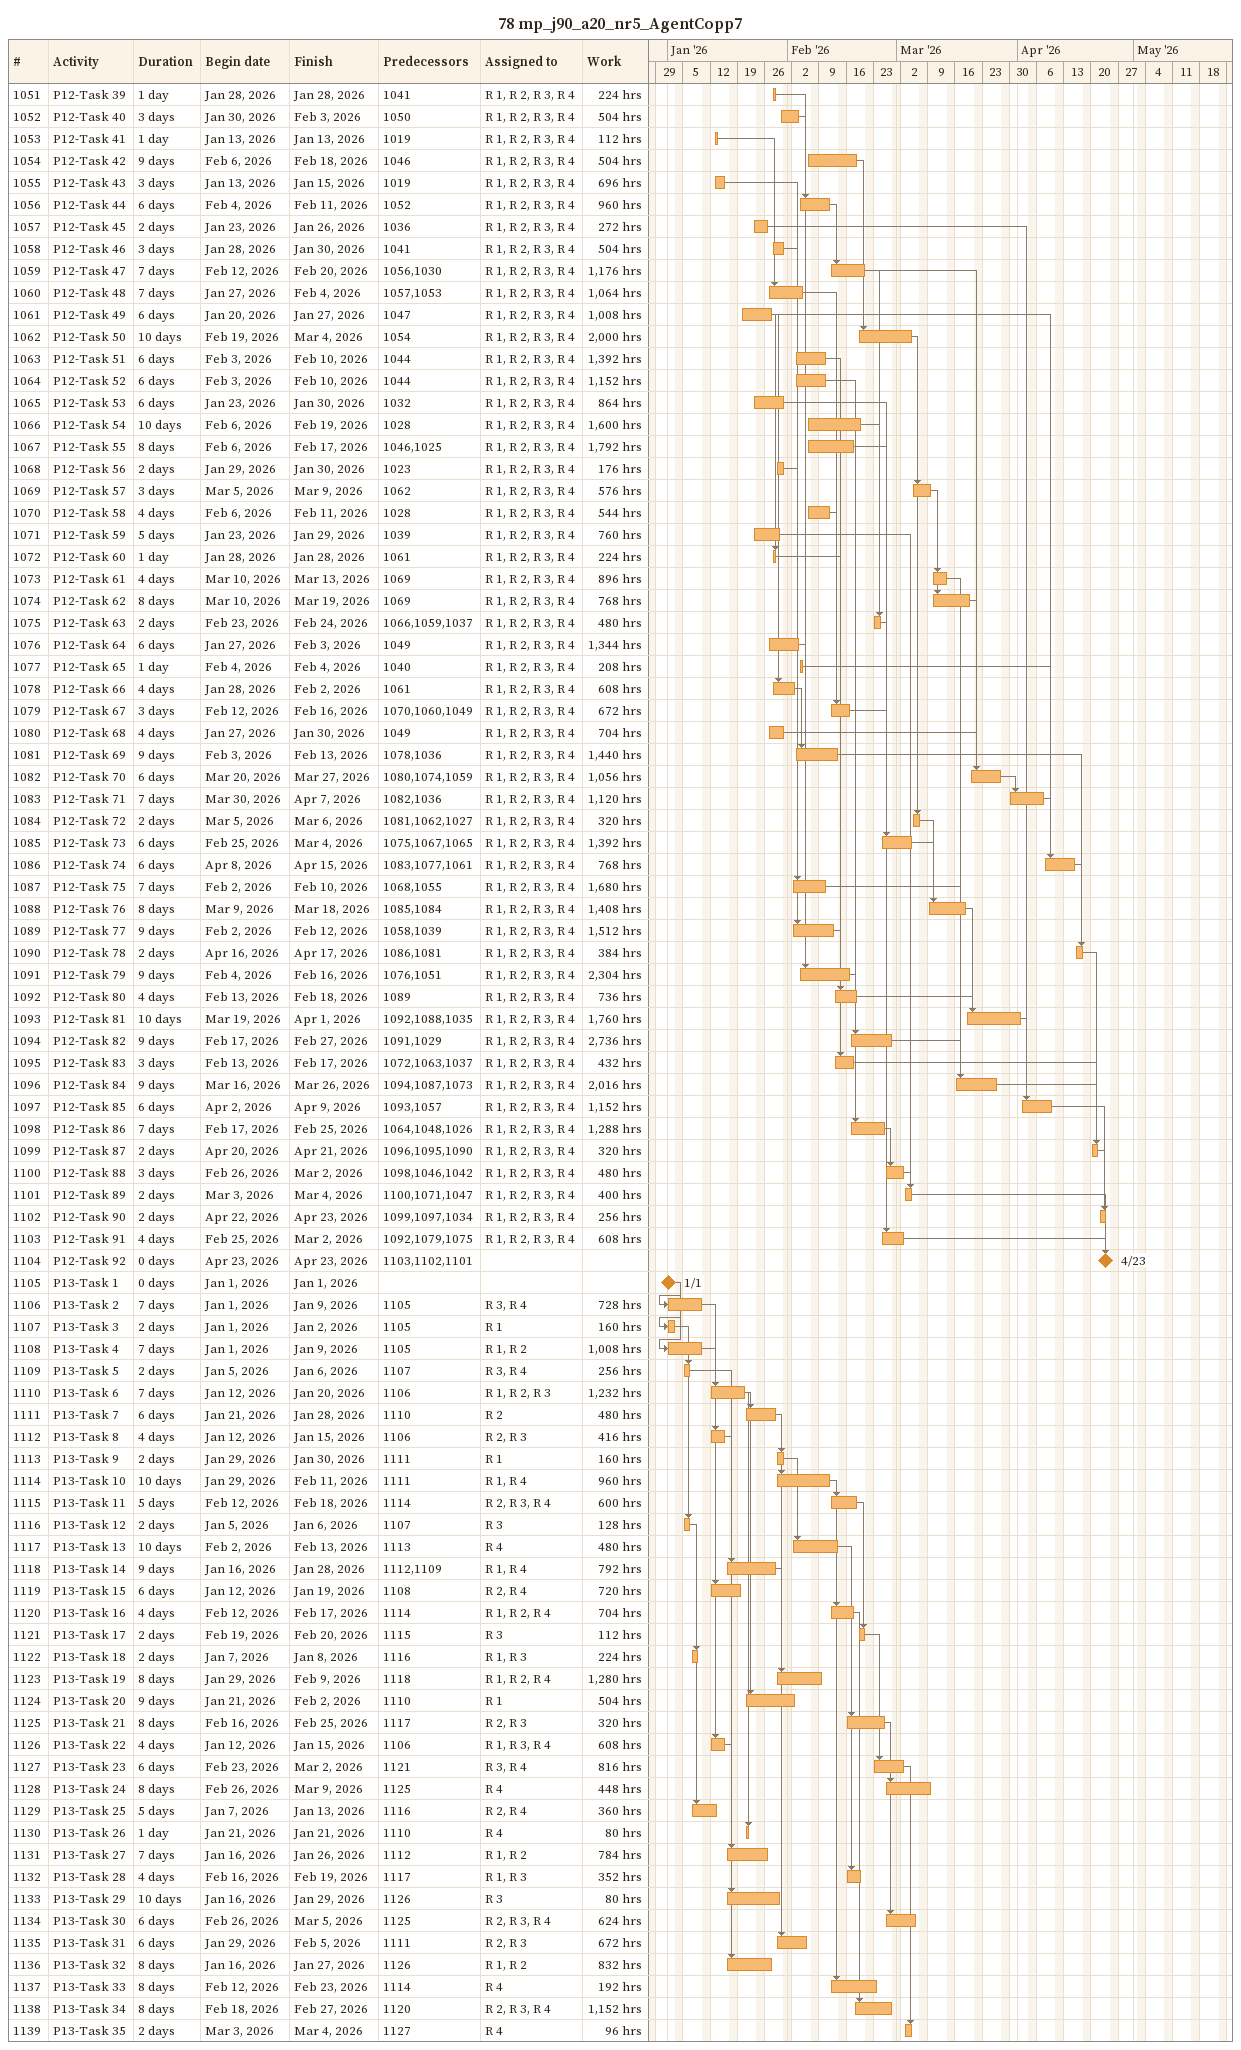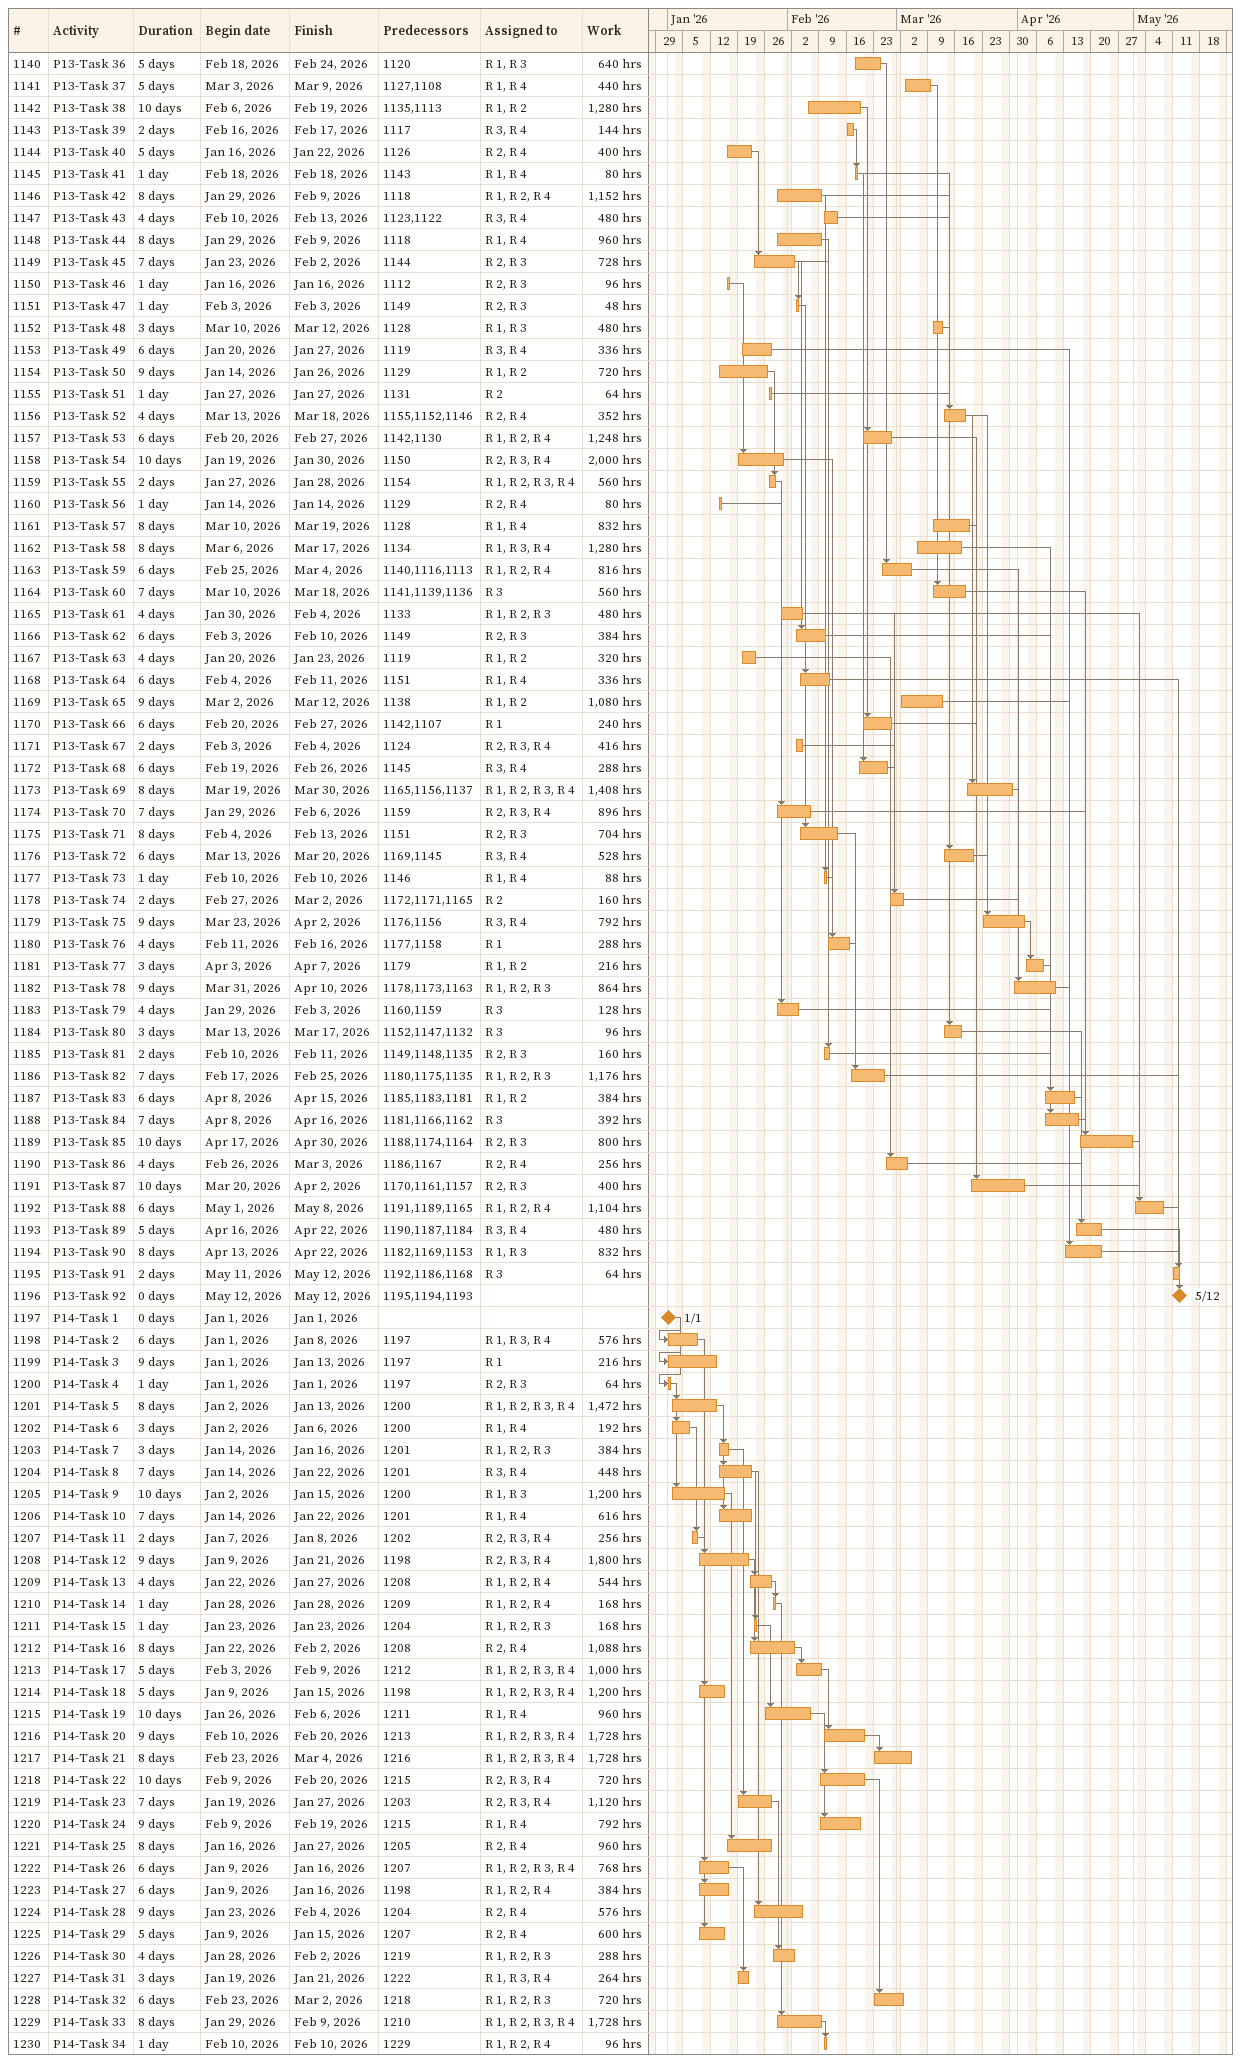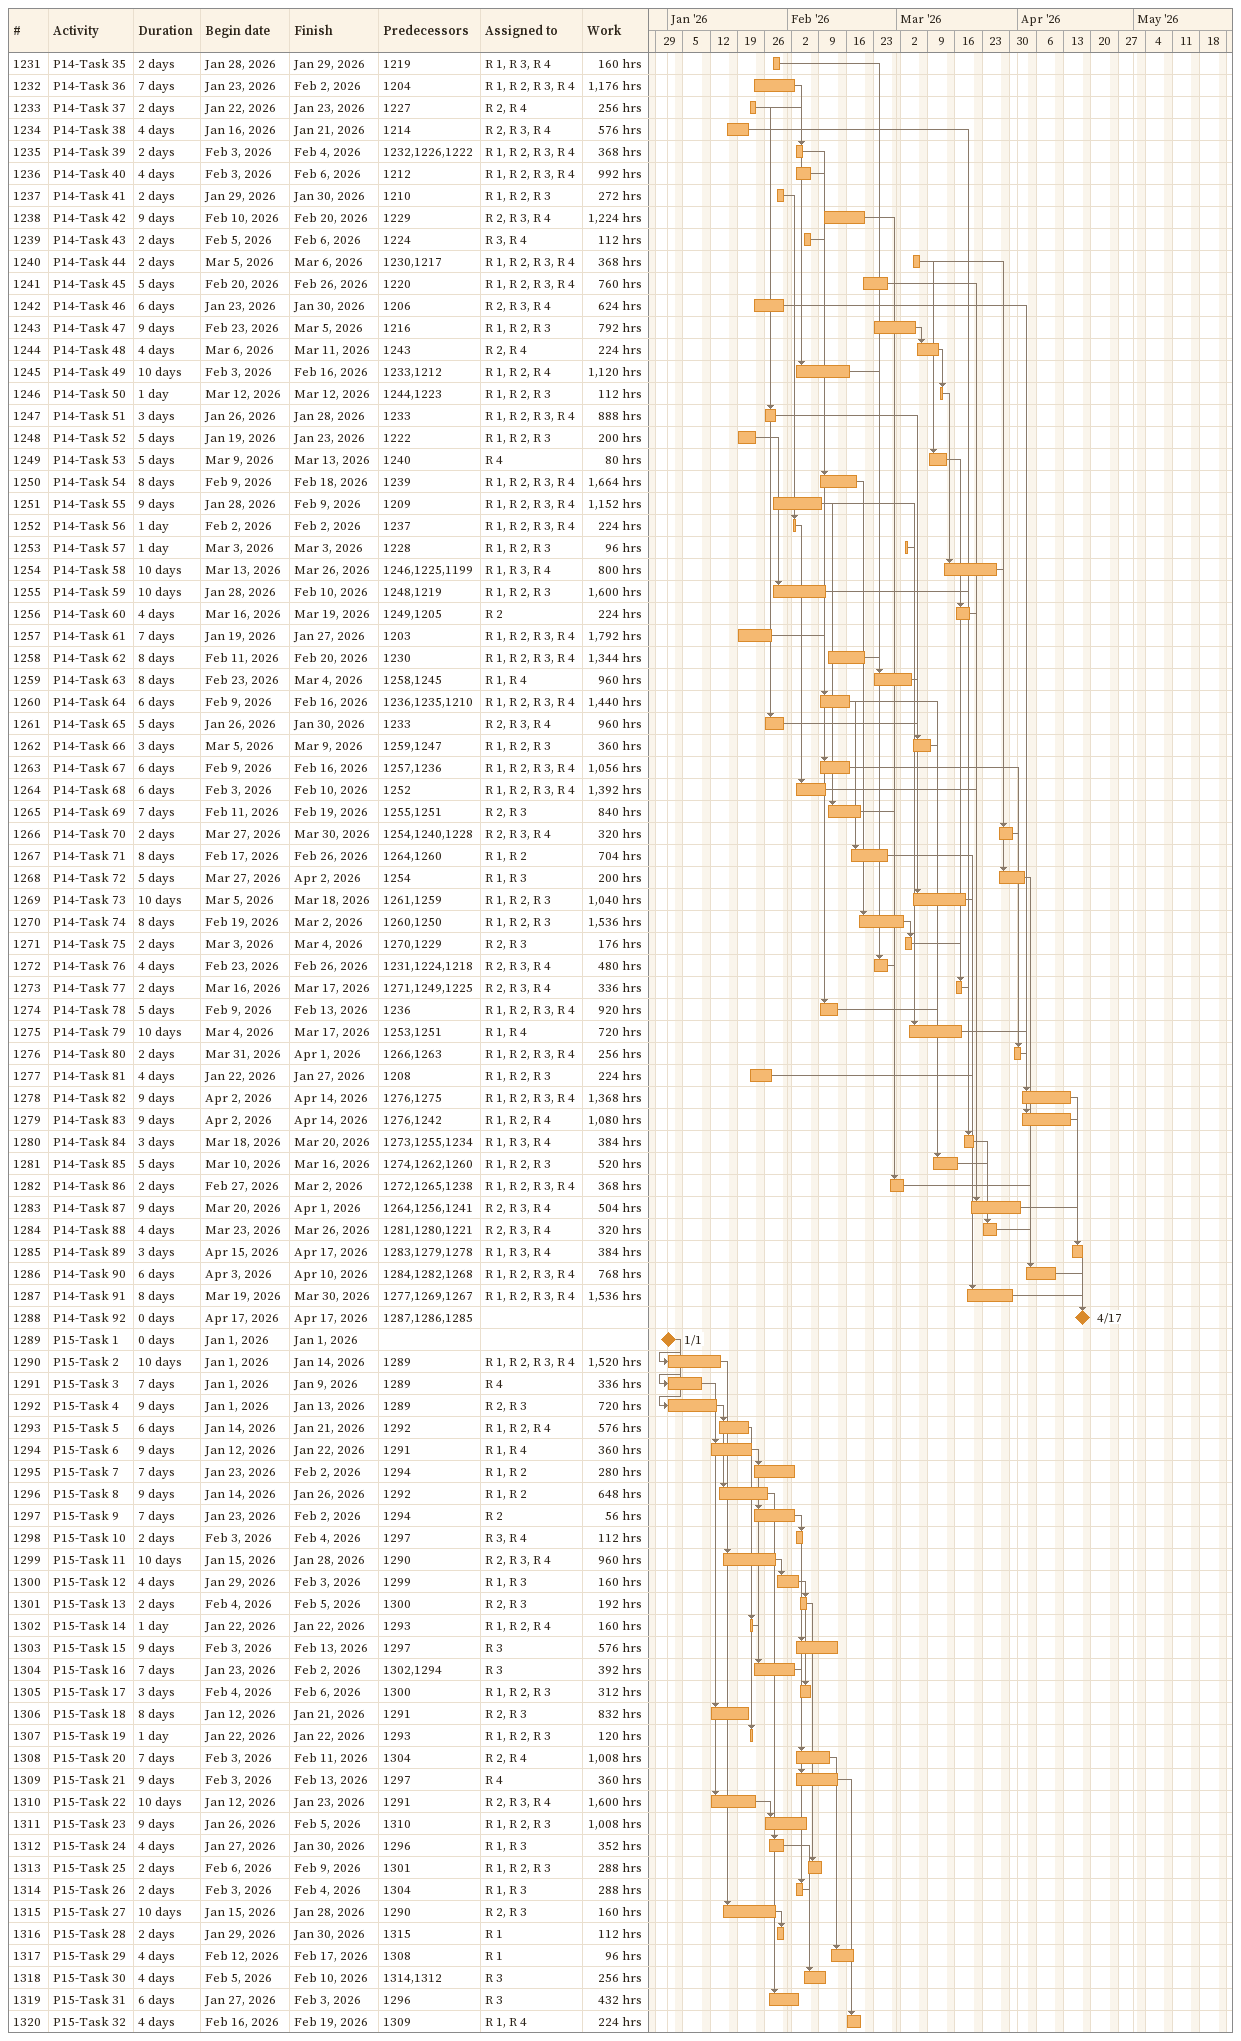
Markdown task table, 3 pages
78 mp_j90_a20_nr5_AgentCopp7

| ID | Task | Duration | Start | Finish | Predecessors | Resources | Work (h) |
|---|---|---|---|---|---|---|---|
| 1051 | P12-Task 39 | 1d | 2026-01-28 | 2026-01-28 | 1041 | R 1, R 2, R 3, R 4 | 224 |
| 1052 | P12-Task 40 | 3d | 2026-01-30 | 2026-02-03 | 1050 | R 1, R 2, R 3, R 4 | 504 |
| 1053 | P12-Task 41 | 1d | 2026-01-13 | 2026-01-13 | 1019 | R 1, R 2, R 3, R 4 | 112 |
| 1054 | P12-Task 42 | 9d | 2026-02-06 | 2026-02-18 | 1046 | R 1, R 2, R 3, R 4 | 504 |
| 1055 | P12-Task 43 | 3d | 2026-01-13 | 2026-01-15 | 1019 | R 1, R 2, R 3, R 4 | 696 |
| 1056 | P12-Task 44 | 6d | 2026-02-04 | 2026-02-11 | 1052 | R 1, R 2, R 3, R 4 | 960 |
| 1057 | P12-Task 45 | 2d | 2026-01-23 | 2026-01-26 | 1036 | R 1, R 2, R 3, R 4 | 272 |
| 1058 | P12-Task 46 | 3d | 2026-01-28 | 2026-01-30 | 1041 | R 1, R 2, R 3, R 4 | 504 |
| 1059 | P12-Task 47 | 7d | 2026-02-12 | 2026-02-20 | 1056, 1030 | R 1, R 2, R 3, R 4 | 1176 |
| 1060 | P12-Task 48 | 7d | 2026-01-27 | 2026-02-04 | 1057, 1053 | R 1, R 2, R 3, R 4 | 1064 |
| 1061 | P12-Task 49 | 6d | 2026-01-20 | 2026-01-27 | 1047 | R 1, R 2, R 3, R 4 | 1008 |
| 1062 | P12-Task 50 | 10d | 2026-02-19 | 2026-03-04 | 1054 | R 1, R 2, R 3, R 4 | 2000 |
| 1063 | P12-Task 51 | 6d | 2026-02-03 | 2026-02-10 | 1044 | R 1, R 2, R 3, R 4 | 1392 |
| 1064 | P12-Task 52 | 6d | 2026-02-03 | 2026-02-10 | 1044 | R 1, R 2, R 3, R 4 | 1152 |
| 1065 | P12-Task 53 | 6d | 2026-01-23 | 2026-01-30 | 1032 | R 1, R 2, R 3, R 4 | 864 |
| 1066 | P12-Task 54 | 10d | 2026-02-06 | 2026-02-19 | 1028 | R 1, R 2, R 3, R 4 | 1600 |
| 1067 | P12-Task 55 | 8d | 2026-02-06 | 2026-02-17 | 1046, 1025 | R 1, R 2, R 3, R 4 | 1792 |
| 1068 | P12-Task 56 | 2d | 2026-01-29 | 2026-01-30 | 1023 | R 1, R 2, R 3, R 4 | 176 |
| 1069 | P12-Task 57 | 3d | 2026-03-05 | 2026-03-09 | 1062 | R 1, R 2, R 3, R 4 | 576 |
| 1070 | P12-Task 58 | 4d | 2026-02-06 | 2026-02-11 | 1028 | R 1, R 2, R 3, R 4 | 544 |
| 1071 | P12-Task 59 | 5d | 2026-01-23 | 2026-01-29 | 1039 | R 1, R 2, R 3, R 4 | 760 |
| 1072 | P12-Task 60 | 1d | 2026-01-28 | 2026-01-28 | 1061 | R 1, R 2, R 3, R 4 | 224 |
| 1073 | P12-Task 61 | 4d | 2026-03-10 | 2026-03-13 | 1069 | R 1, R 2, R 3, R 4 | 896 |
| 1074 | P12-Task 62 | 8d | 2026-03-10 | 2026-03-19 | 1069 | R 1, R 2, R 3, R 4 | 768 |
| 1075 | P12-Task 63 | 2d | 2026-02-23 | 2026-02-24 | 1066, 1059, 1037 | R 1, R 2, R 3, R 4 | 480 |
| 1076 | P12-Task 64 | 6d | 2026-01-27 | 2026-02-03 | 1049 | R 1, R 2, R 3, R 4 | 1344 |
| 1077 | P12-Task 65 | 1d | 2026-02-04 | 2026-02-04 | 1040 | R 1, R 2, R 3, R 4 | 208 |
| 1078 | P12-Task 66 | 4d | 2026-01-28 | 2026-02-02 | 1061 | R 1, R 2, R 3, R 4 | 608 |
| 1079 | P12-Task 67 | 3d | 2026-02-12 | 2026-02-16 | 1070, 1060, 1049 | R 1, R 2, R 3, R 4 | 672 |
| 1080 | P12-Task 68 | 4d | 2026-01-27 | 2026-01-30 | 1049 | R 1, R 2, R 3, R 4 | 704 |
| 1081 | P12-Task 69 | 9d | 2026-02-03 | 2026-02-13 | 1078, 1036 | R 1, R 2, R 3, R 4 | 1440 |
| 1082 | P12-Task 70 | 6d | 2026-03-20 | 2026-03-27 | 1080, 1074, 1059 | R 1, R 2, R 3, R 4 | 1056 |
| 1083 | P12-Task 71 | 7d | 2026-03-30 | 2026-04-07 | 1082, 1036 | R 1, R 2, R 3, R 4 | 1120 |
| 1084 | P12-Task 72 | 2d | 2026-03-05 | 2026-03-06 | 1081, 1062, 1027 | R 1, R 2, R 3, R 4 | 320 |
| 1085 | P12-Task 73 | 6d | 2026-02-25 | 2026-03-04 | 1075, 1067, 1065 | R 1, R 2, R 3, R 4 | 1392 |
| 1086 | P12-Task 74 | 6d | 2026-04-08 | 2026-04-15 | 1083, 1077, 1061 | R 1, R 2, R 3, R 4 | 768 |
| 1087 | P12-Task 75 | 7d | 2026-02-02 | 2026-02-10 | 1068, 1055 | R 1, R 2, R 3, R 4 | 1680 |
| 1088 | P12-Task 76 | 8d | 2026-03-09 | 2026-03-18 | 1085, 1084 | R 1, R 2, R 3, R 4 | 1408 |
| 1089 | P12-Task 77 | 9d | 2026-02-02 | 2026-02-12 | 1058, 1039 | R 1, R 2, R 3, R 4 | 1512 |
| 1090 | P12-Task 78 | 2d | 2026-04-16 | 2026-04-17 | 1086, 1081 | R 1, R 2, R 3, R 4 | 384 |
| 1091 | P12-Task 79 | 9d | 2026-02-04 | 2026-02-16 | 1076, 1051 | R 1, R 2, R 3, R 4 | 2304 |
| 1092 | P12-Task 80 | 4d | 2026-02-13 | 2026-02-18 | 1089 | R 1, R 2, R 3, R 4 | 736 |
| 1093 | P12-Task 81 | 10d | 2026-03-19 | 2026-04-01 | 1092, 1088, 1035 | R 1, R 2, R 3, R 4 | 1760 |
| 1094 | P12-Task 82 | 9d | 2026-02-17 | 2026-02-27 | 1091, 1029 | R 1, R 2, R 3, R 4 | 2736 |
| 1095 | P12-Task 83 | 3d | 2026-02-13 | 2026-02-17 | 1072, 1063, 1037 | R 1, R 2, R 3, R 4 | 432 |
| 1096 | P12-Task 84 | 9d | 2026-03-16 | 2026-03-26 | 1094, 1087, 1073 | R 1, R 2, R 3, R 4 | 2016 |
| 1097 | P12-Task 85 | 6d | 2026-04-02 | 2026-04-09 | 1093, 1057 | R 1, R 2, R 3, R 4 | 1152 |
| 1098 | P12-Task 86 | 7d | 2026-02-17 | 2026-02-25 | 1064, 1048, 1026 | R 1, R 2, R 3, R 4 | 1288 |
| 1099 | P12-Task 87 | 2d | 2026-04-20 | 2026-04-21 | 1096, 1095, 1090 | R 1, R 2, R 3, R 4 | 320 |
| 1100 | P12-Task 88 | 3d | 2026-02-26 | 2026-03-02 | 1098, 1046, 1042 | R 1, R 2, R 3, R 4 | 480 |
| 1101 | P12-Task 89 | 2d | 2026-03-03 | 2026-03-04 | 1100, 1071, 1047 | R 1, R 2, R 3, R 4 | 400 |
| 1102 | P12-Task 90 | 2d | 2026-04-22 | 2026-04-23 | 1099, 1097, 1034 | R 1, R 2, R 3, R 4 | 256 |
| 1103 | P12-Task 91 | 4d | 2026-02-25 | 2026-03-02 | 1092, 1079, 1075 | R 1, R 2, R 3, R 4 | 608 |
| 1104 | P12-Task 92 | 0d | 2026-04-23 | 2026-04-23 | 1103, 1102, 1101 |  |  |
| 1105 | P13-Task 1 | 0d | 2026-01-01 | 2026-01-01 |  |  |  |
| 1106 | P13-Task 2 | 7d | 2026-01-01 | 2026-01-09 | 1105 | R 3, R 4 | 728 |
| 1107 | P13-Task 3 | 2d | 2026-01-01 | 2026-01-02 | 1105 | R 1 | 160 |
| 1108 | P13-Task 4 | 7d | 2026-01-01 | 2026-01-09 | 1105 | R 1, R 2 | 1008 |
| 1109 | P13-Task 5 | 2d | 2026-01-05 | 2026-01-06 | 1107 | R 3, R 4 | 256 |
| 1110 | P13-Task 6 | 7d | 2026-01-12 | 2026-01-20 | 1106 | R 1, R 2, R 3 | 1232 |
| 1111 | P13-Task 7 | 6d | 2026-01-21 | 2026-01-28 | 1110 | R 2 | 480 |
| 1112 | P13-Task 8 | 4d | 2026-01-12 | 2026-01-15 | 1106 | R 2, R 3 | 416 |
| 1113 | P13-Task 9 | 2d | 2026-01-29 | 2026-01-30 | 1111 | R 1 | 160 |
| 1114 | P13-Task 10 | 10d | 2026-01-29 | 2026-02-11 | 1111 | R 1, R 4 | 960 |
| 1115 | P13-Task 11 | 5d | 2026-02-12 | 2026-02-18 | 1114 | R 2, R 3, R 4 | 600 |
| 1116 | P13-Task 12 | 2d | 2026-01-05 | 2026-01-06 | 1107 | R 3 | 128 |
| 1117 | P13-Task 13 | 10d | 2026-02-02 | 2026-02-13 | 1113 | R 4 | 480 |
| 1118 | P13-Task 14 | 9d | 2026-01-16 | 2026-01-28 | 1112, 1109 | R 1, R 4 | 792 |
| 1119 | P13-Task 15 | 6d | 2026-01-12 | 2026-01-19 | 1108 | R 2, R 4 | 720 |
| 1120 | P13-Task 16 | 4d | 2026-02-12 | 2026-02-17 | 1114 | R 1, R 2, R 4 | 704 |
| 1121 | P13-Task 17 | 2d | 2026-02-19 | 2026-02-20 | 1115 | R 3 | 112 |
| 1122 | P13-Task 18 | 2d | 2026-01-07 | 2026-01-08 | 1116 | R 1, R 3 | 224 |
| 1123 | P13-Task 19 | 8d | 2026-01-29 | 2026-02-09 | 1118 | R 1, R 2, R 4 | 1280 |
| 1124 | P13-Task 20 | 9d | 2026-01-21 | 2026-02-02 | 1110 | R 1 | 504 |
| 1125 | P13-Task 21 | 8d | 2026-02-16 | 2026-02-25 | 1117 | R 2, R 3 | 320 |
| 1126 | P13-Task 22 | 4d | 2026-01-12 | 2026-01-15 | 1106 | R 1, R 3, R 4 | 608 |
| 1127 | P13-Task 23 | 6d | 2026-02-23 | 2026-03-02 | 1121 | R 3, R 4 | 816 |
| 1128 | P13-Task 24 | 8d | 2026-02-26 | 2026-03-09 | 1125 | R 4 | 448 |
| 1129 | P13-Task 25 | 5d | 2026-01-07 | 2026-01-13 | 1116 | R 2, R 4 | 360 |
| 1130 | P13-Task 26 | 1d | 2026-01-21 | 2026-01-21 | 1110 | R 4 | 80 |
| 1131 | P13-Task 27 | 7d | 2026-01-16 | 2026-01-26 | 1112 | R 1, R 2 | 784 |
| 1132 | P13-Task 28 | 4d | 2026-02-16 | 2026-02-19 | 1117 | R 1, R 3 | 352 |
| 1133 | P13-Task 29 | 10d | 2026-01-16 | 2026-01-29 | 1126 | R 3 | 80 |
| 1134 | P13-Task 30 | 6d | 2026-02-26 | 2026-03-05 | 1125 | R 2, R 3, R 4 | 624 |
| 1135 | P13-Task 31 | 6d | 2026-01-29 | 2026-02-05 | 1111 | R 2, R 3 | 672 |
| 1136 | P13-Task 32 | 8d | 2026-01-16 | 2026-01-27 | 1126 | R 1, R 2 | 832 |
| 1137 | P13-Task 33 | 8d | 2026-02-12 | 2026-02-23 | 1114 | R 4 | 192 |
| 1138 | P13-Task 34 | 8d | 2026-02-18 | 2026-02-27 | 1120 | R 2, R 3, R 4 | 1152 |
| 1139 | P13-Task 35 | 2d | 2026-03-03 | 2026-03-04 | 1127 | R 4 | 96 |
| 1140 | P13-Task 36 | 5d | 2026-02-18 | 2026-02-24 | 1120 | R 1, R 3 | 640 |
| 1141 | P13-Task 37 | 5d | 2026-03-03 | 2026-03-09 | 1127, 1108 | R 1, R 4 | 440 |
| 1142 | P13-Task 38 | 10d | 2026-02-06 | 2026-02-19 | 1135, 1113 | R 1, R 2 | 1280 |
| 1143 | P13-Task 39 | 2d | 2026-02-16 | 2026-02-17 | 1117 | R 3, R 4 | 144 |
| 1144 | P13-Task 40 | 5d | 2026-01-16 | 2026-01-22 | 1126 | R 2, R 4 | 400 |
| 1145 | P13-Task 41 | 1d | 2026-02-18 | 2026-02-18 | 1143 | R 1, R 4 | 80 |
| 1146 | P13-Task 42 | 8d | 2026-01-29 | 2026-02-09 | 1118 | R 1, R 2, R 4 | 1152 |
| 1147 | P13-Task 43 | 4d | 2026-02-10 | 2026-02-13 | 1123, 1122 | R 3, R 4 | 480 |
| 1148 | P13-Task 44 | 8d | 2026-01-29 | 2026-02-09 | 1118 | R 1, R 4 | 960 |
| 1149 | P13-Task 45 | 7d | 2026-01-23 | 2026-02-02 | 1144 | R 2, R 3 | 728 |
| 1150 | P13-Task 46 | 1d | 2026-01-16 | 2026-01-16 | 1112 | R 2, R 3 | 96 |
| 1151 | P13-Task 47 | 1d | 2026-02-03 | 2026-02-03 | 1149 | R 2, R 3 | 48 |
| 1152 | P13-Task 48 | 3d | 2026-03-10 | 2026-03-12 | 1128 | R 1, R 3 | 480 |
| 1153 | P13-Task 49 | 6d | 2026-01-20 | 2026-01-27 | 1119 | R 3, R 4 | 336 |
| 1154 | P13-Task 50 | 9d | 2026-01-14 | 2026-01-26 | 1129 | R 1, R 2 | 720 |
| 1155 | P13-Task 51 | 1d | 2026-01-27 | 2026-01-27 | 1131 | R 2 | 64 |
| 1156 | P13-Task 52 | 4d | 2026-03-13 | 2026-03-18 | 1155, 1152, 1146 | R 2, R 4 | 352 |
| 1157 | P13-Task 53 | 6d | 2026-02-20 | 2026-02-27 | 1142, 1130 | R 1, R 2, R 4 | 1248 |
| 1158 | P13-Task 54 | 10d | 2026-01-19 | 2026-01-30 | 1150 | R 2, R 3, R 4 | 2000 |
| 1159 | P13-Task 55 | 2d | 2026-01-27 | 2026-01-28 | 1154 | R 1, R 2, R 3, R 4 | 560 |
| 1160 | P13-Task 56 | 1d | 2026-01-14 | 2026-01-14 | 1129 | R 2, R 4 | 80 |
| 1161 | P13-Task 57 | 8d | 2026-03-10 | 2026-03-19 | 1128 | R 1, R 4 | 832 |
| 1162 | P13-Task 58 | 8d | 2026-03-06 | 2026-03-17 | 1134 | R 1, R 3, R 4 | 1280 |
| 1163 | P13-Task 59 | 6d | 2026-02-25 | 2026-03-04 | 1140, 1116, 1113 | R 1, R 2, R 4 | 816 |
| 1164 | P13-Task 60 | 7d | 2026-03-10 | 2026-03-18 | 1141, 1139, 1136 | R 3 | 560 |
| 1165 | P13-Task 61 | 4d | 2026-01-30 | 2026-02-04 | 1133 | R 1, R 2, R 3 | 480 |
| 1166 | P13-Task 62 | 6d | 2026-02-03 | 2026-02-10 | 1149 | R 2, R 3 | 384 |
| 1167 | P13-Task 63 | 4d | 2026-01-20 | 2026-01-23 | 1119 | R 1, R 2 | 320 |
| 1168 | P13-Task 64 | 6d | 2026-02-04 | 2026-02-11 | 1151 | R 1, R 4 | 336 |
| 1169 | P13-Task 65 | 9d | 2026-03-02 | 2026-03-12 | 1138 | R 1, R 2 | 1080 |
| 1170 | P13-Task 66 | 6d | 2026-02-20 | 2026-02-27 | 1142, 1107 | R 1 | 240 |
| 1171 | P13-Task 67 | 2d | 2026-02-03 | 2026-02-04 | 1124 | R 2, R 3, R 4 | 416 |
| 1172 | P13-Task 68 | 6d | 2026-02-19 | 2026-02-26 | 1145 | R 3, R 4 | 288 |
| 1173 | P13-Task 69 | 8d | 2026-03-19 | 2026-03-30 | 1165, 1156, 1137 | R 1, R 2, R 3, R 4 | 1408 |
| 1174 | P13-Task 70 | 7d | 2026-01-29 | 2026-02-06 | 1159 | R 2, R 3, R 4 | 896 |
| 1175 | P13-Task 71 | 8d | 2026-02-04 | 2026-02-13 | 1151 | R 2, R 3 | 704 |
| 1176 | P13-Task 72 | 6d | 2026-03-13 | 2026-03-20 | 1169, 1145 | R 3, R 4 | 528 |
| 1177 | P13-Task 73 | 1d | 2026-02-10 | 2026-02-10 | 1146 | R 1, R 4 | 88 |
| 1178 | P13-Task 74 | 2d | 2026-02-27 | 2026-03-02 | 1172, 1171, 1165 | R 2 | 160 |
| 1179 | P13-Task 75 | 9d | 2026-03-23 | 2026-04-02 | 1176, 1156 | R 3, R 4 | 792 |
| 1180 | P13-Task 76 | 4d | 2026-02-11 | 2026-02-16 | 1177, 1158 | R 1 | 288 |
| 1181 | P13-Task 77 | 3d | 2026-04-03 | 2026-04-07 | 1179 | R 1, R 2 | 216 |
| 1182 | P13-Task 78 | 9d | 2026-03-31 | 2026-04-10 | 1178, 1173, 1163 | R 1, R 2, R 3 | 864 |
| 1183 | P13-Task 79 | 4d | 2026-01-29 | 2026-02-03 | 1160, 1159 | R 3 | 128 |
| 1184 | P13-Task 80 | 3d | 2026-03-13 | 2026-03-17 | 1152, 1147, 1132 | R 3 | 96 |
| 1185 | P13-Task 81 | 2d | 2026-02-10 | 2026-02-11 | 1149, 1148, 1135 | R 2, R 3 | 160 |
| 1186 | P13-Task 82 | 7d | 2026-02-17 | 2026-02-25 | 1180, 1175, 1135 | R 1, R 2, R 3 | 1176 |
| 1187 | P13-Task 83 | 6d | 2026-04-08 | 2026-04-15 | 1185, 1183, 1181 | R 1, R 2 | 384 |
| 1188 | P13-Task 84 | 7d | 2026-04-08 | 2026-04-16 | 1181, 1166, 1162 | R 3 | 392 |
| 1189 | P13-Task 85 | 10d | 2026-04-17 | 2026-04-30 | 1188, 1174, 1164 | R 2, R 3 | 800 |
| 1190 | P13-Task 86 | 4d | 2026-02-26 | 2026-03-03 | 1186, 1167 | R 2, R 4 | 256 |
| 1191 | P13-Task 87 | 10d | 2026-03-20 | 2026-04-02 | 1170, 1161, 1157 | R 2, R 3 | 400 |
| 1192 | P13-Task 88 | 6d | 2026-05-01 | 2026-05-08 | 1191, 1189, 1165 | R 1, R 2, R 4 | 1104 |
| 1193 | P13-Task 89 | 5d | 2026-04-16 | 2026-04-22 | 1190, 1187, 1184 | R 3, R 4 | 480 |
| 1194 | P13-Task 90 | 8d | 2026-04-13 | 2026-04-22 | 1182, 1169, 1153 | R 1, R 3 | 832 |
| 1195 | P13-Task 91 | 2d | 2026-05-11 | 2026-05-12 | 1192, 1186, 1168 | R 3 | 64 |
| 1196 | P13-Task 92 | 0d | 2026-05-12 | 2026-05-12 | 1195, 1194, 1193 |  |  |
| 1197 | P14-Task 1 | 0d | 2026-01-01 | 2026-01-01 |  |  |  |
| 1198 | P14-Task 2 | 6d | 2026-01-01 | 2026-01-08 | 1197 | R 1, R 3, R 4 | 576 |
| 1199 | P14-Task 3 | 9d | 2026-01-01 | 2026-01-13 | 1197 | R 1 | 216 |
| 1200 | P14-Task 4 | 1d | 2026-01-01 | 2026-01-01 | 1197 | R 2, R 3 | 64 |
| 1201 | P14-Task 5 | 8d | 2026-01-02 | 2026-01-13 | 1200 | R 1, R 2, R 3, R 4 | 1472 |
| 1202 | P14-Task 6 | 3d | 2026-01-02 | 2026-01-06 | 1200 | R 1, R 4 | 192 |
| 1203 | P14-Task 7 | 3d | 2026-01-14 | 2026-01-16 | 1201 | R 1, R 2, R 3 | 384 |
| 1204 | P14-Task 8 | 7d | 2026-01-14 | 2026-01-22 | 1201 | R 3, R 4 | 448 |
| 1205 | P14-Task 9 | 10d | 2026-01-02 | 2026-01-15 | 1200 | R 1, R 3 | 1200 |
| 1206 | P14-Task 10 | 7d | 2026-01-14 | 2026-01-22 | 1201 | R 1, R 4 | 616 |
| 1207 | P14-Task 11 | 2d | 2026-01-07 | 2026-01-08 | 1202 | R 2, R 3, R 4 | 256 |
| 1208 | P14-Task 12 | 9d | 2026-01-09 | 2026-01-21 | 1198 | R 2, R 3, R 4 | 1800 |
| 1209 | P14-Task 13 | 4d | 2026-01-22 | 2026-01-27 | 1208 | R 1, R 2, R 4 | 544 |
| 1210 | P14-Task 14 | 1d | 2026-01-28 | 2026-01-28 | 1209 | R 1, R 2, R 4 | 168 |
| 1211 | P14-Task 15 | 1d | 2026-01-23 | 2026-01-23 | 1204 | R 1, R 2, R 3 | 168 |
| 1212 | P14-Task 16 | 8d | 2026-01-22 | 2026-02-02 | 1208 | R 2, R 4 | 1088 |
| 1213 | P14-Task 17 | 5d | 2026-02-03 | 2026-02-09 | 1212 | R 1, R 2, R 3, R 4 | 1000 |
| 1214 | P14-Task 18 | 5d | 2026-01-09 | 2026-01-15 | 1198 | R 1, R 2, R 3, R 4 | 1200 |
| 1215 | P14-Task 19 | 10d | 2026-01-26 | 2026-02-06 | 1211 | R 1, R 4 | 960 |
| 1216 | P14-Task 20 | 9d | 2026-02-10 | 2026-02-20 | 1213 | R 1, R 2, R 3, R 4 | 1728 |
| 1217 | P14-Task 21 | 8d | 2026-02-23 | 2026-03-04 | 1216 | R 1, R 2, R 3, R 4 | 1728 |
| 1218 | P14-Task 22 | 10d | 2026-02-09 | 2026-02-20 | 1215 | R 2, R 3, R 4 | 720 |
| 1219 | P14-Task 23 | 7d | 2026-01-19 | 2026-01-27 | 1203 | R 2, R 3, R 4 | 1120 |
| 1220 | P14-Task 24 | 9d | 2026-02-09 | 2026-02-19 | 1215 | R 1, R 4 | 792 |
| 1221 | P14-Task 25 | 8d | 2026-01-16 | 2026-01-27 | 1205 | R 2, R 4 | 960 |
| 1222 | P14-Task 26 | 6d | 2026-01-09 | 2026-01-16 | 1207 | R 1, R 2, R 3, R 4 | 768 |
| 1223 | P14-Task 27 | 6d | 2026-01-09 | 2026-01-16 | 1198 | R 1, R 2, R 4 | 384 |
| 1224 | P14-Task 28 | 9d | 2026-01-23 | 2026-02-04 | 1204 | R 2, R 4 | 576 |
| 1225 | P14-Task 29 | 5d | 2026-01-09 | 2026-01-15 | 1207 | R 2, R 4 | 600 |
| 1226 | P14-Task 30 | 4d | 2026-01-28 | 2026-02-02 | 1219 | R 1, R 2, R 3 | 288 |
| 1227 | P14-Task 31 | 3d | 2026-01-19 | 2026-01-21 | 1222 | R 1, R 3, R 4 | 264 |
| 1228 | P14-Task 32 | 6d | 2026-02-23 | 2026-03-02 | 1218 | R 1, R 2, R 3 | 720 |
| 1229 | P14-Task 33 | 8d | 2026-01-29 | 2026-02-09 | 1210 | R 1, R 2, R 3, R 4 | 1728 |
| 1230 | P14-Task 34 | 1d | 2026-02-10 | 2026-02-10 | 1229 | R 1, R 2, R 4 | 96 |
| 1231 | P14-Task 35 | 2d | 2026-01-28 | 2026-01-29 | 1219 | R 1, R 3, R 4 | 160 |
| 1232 | P14-Task 36 | 7d | 2026-01-23 | 2026-02-02 | 1204 | R 1, R 2, R 3, R 4 | 1176 |
| 1233 | P14-Task 37 | 2d | 2026-01-22 | 2026-01-23 | 1227 | R 2, R 4 | 256 |
| 1234 | P14-Task 38 | 4d | 2026-01-16 | 2026-01-21 | 1214 | R 2, R 3, R 4 | 576 |
| 1235 | P14-Task 39 | 2d | 2026-02-03 | 2026-02-04 | 1232, 1226, 1222 | R 1, R 2, R 3, R 4 | 368 |
| 1236 | P14-Task 40 | 4d | 2026-02-03 | 2026-02-06 | 1212 | R 1, R 2, R 3, R 4 | 992 |
| 1237 | P14-Task 41 | 2d | 2026-01-29 | 2026-01-30 | 1210 | R 1, R 2, R 3 | 272 |
| 1238 | P14-Task 42 | 9d | 2026-02-10 | 2026-02-20 | 1229 | R 2, R 3, R 4 | 1224 |
| 1239 | P14-Task 43 | 2d | 2026-02-05 | 2026-02-06 | 1224 | R 3, R 4 | 112 |
| 1240 | P14-Task 44 | 2d | 2026-03-05 | 2026-03-06 | 1230, 1217 | R 1, R 2, R 3, R 4 | 368 |
| 1241 | P14-Task 45 | 5d | 2026-02-20 | 2026-02-26 | 1220 | R 1, R 2, R 3, R 4 | 760 |
| 1242 | P14-Task 46 | 6d | 2026-01-23 | 2026-01-30 | 1206 | R 2, R 3, R 4 | 624 |
| 1243 | P14-Task 47 | 9d | 2026-02-23 | 2026-03-05 | 1216 | R 1, R 2, R 3 | 792 |
| 1244 | P14-Task 48 | 4d | 2026-03-06 | 2026-03-11 | 1243 | R 2, R 4 | 224 |
| 1245 | P14-Task 49 | 10d | 2026-02-03 | 2026-02-16 | 1233, 1212 | R 1, R 2, R 4 | 1120 |
| 1246 | P14-Task 50 | 1d | 2026-03-12 | 2026-03-12 | 1244, 1223 | R 1, R 2, R 3 | 112 |
| 1247 | P14-Task 51 | 3d | 2026-01-26 | 2026-01-28 | 1233 | R 1, R 2, R 3, R 4 | 888 |
| 1248 | P14-Task 52 | 5d | 2026-01-19 | 2026-01-23 | 1222 | R 1, R 2, R 3 | 200 |
| 1249 | P14-Task 53 | 5d | 2026-03-09 | 2026-03-13 | 1240 | R 4 | 80 |
| 1250 | P14-Task 54 | 8d | 2026-02-09 | 2026-02-18 | 1239 | R 1, R 2, R 3, R 4 | 1664 |
| 1251 | P14-Task 55 | 9d | 2026-01-28 | 2026-02-09 | 1209 | R 1, R 2, R 3, R 4 | 1152 |
| 1252 | P14-Task 56 | 1d | 2026-02-02 | 2026-02-02 | 1237 | R 1, R 2, R 3, R 4 | 224 |
| 1253 | P14-Task 57 | 1d | 2026-03-03 | 2026-03-03 | 1228 | R 1, R 2, R 3 | 96 |
| 1254 | P14-Task 58 | 10d | 2026-03-13 | 2026-03-26 | 1246, 1225, 1199 | R 1, R 3, R 4 | 800 |
| 1255 | P14-Task 59 | 10d | 2026-01-28 | 2026-02-10 | 1248, 1219 | R 1, R 2, R 3 | 1600 |
| 1256 | P14-Task 60 | 4d | 2026-03-16 | 2026-03-19 | 1249, 1205 | R 2 | 224 |
| 1257 | P14-Task 61 | 7d | 2026-01-19 | 2026-01-27 | 1203 | R 1, R 2, R 3, R 4 | 1792 |
| 1258 | P14-Task 62 | 8d | 2026-02-11 | 2026-02-20 | 1230 | R 1, R 2, R 3, R 4 | 1344 |
| 1259 | P14-Task 63 | 8d | 2026-02-23 | 2026-03-04 | 1258, 1245 | R 1, R 4 | 960 |
| 1260 | P14-Task 64 | 6d | 2026-02-09 | 2026-02-16 | 1236, 1235, 1210 | R 1, R 2, R 3, R 4 | 1440 |
| 1261 | P14-Task 65 | 5d | 2026-01-26 | 2026-01-30 | 1233 | R 2, R 3, R 4 | 960 |
| 1262 | P14-Task 66 | 3d | 2026-03-05 | 2026-03-09 | 1259, 1247 | R 1, R 2, R 3 | 360 |
| 1263 | P14-Task 67 | 6d | 2026-02-09 | 2026-02-16 | 1257, 1236 | R 1, R 2, R 3, R 4 | 1056 |
| 1264 | P14-Task 68 | 6d | 2026-02-03 | 2026-02-10 | 1252 | R 1, R 2, R 3, R 4 | 1392 |
| 1265 | P14-Task 69 | 7d | 2026-02-11 | 2026-02-19 | 1255, 1251 | R 2, R 3 | 840 |
| 1266 | P14-Task 70 | 2d | 2026-03-27 | 2026-03-30 | 1254, 1240, 1228 | R 2, R 3, R 4 | 320 |
| 1267 | P14-Task 71 | 8d | 2026-02-17 | 2026-02-26 | 1264, 1260 | R 1, R 2 | 704 |
| 1268 | P14-Task 72 | 5d | 2026-03-27 | 2026-04-02 | 1254 | R 1, R 3 | 200 |
| 1269 | P14-Task 73 | 10d | 2026-03-05 | 2026-03-18 | 1261, 1259 | R 1, R 2, R 3 | 1040 |
| 1270 | P14-Task 74 | 8d | 2026-02-19 | 2026-03-02 | 1260, 1250 | R 1, R 2, R 3 | 1536 |
| 1271 | P14-Task 75 | 2d | 2026-03-03 | 2026-03-04 | 1270, 1229 | R 2, R 3 | 176 |
| 1272 | P14-Task 76 | 4d | 2026-02-23 | 2026-02-26 | 1231, 1224, 1218 | R 2, R 3, R 4 | 480 |
| 1273 | P14-Task 77 | 2d | 2026-03-16 | 2026-03-17 | 1271, 1249, 1225 | R 2, R 3, R 4 | 336 |
| 1274 | P14-Task 78 | 5d | 2026-02-09 | 2026-02-13 | 1236 | R 1, R 2, R 3, R 4 | 920 |
| 1275 | P14-Task 79 | 10d | 2026-03-04 | 2026-03-17 | 1253, 1251 | R 1, R 4 | 720 |
| 1276 | P14-Task 80 | 2d | 2026-03-31 | 2026-04-01 | 1266, 1263 | R 1, R 2, R 3, R 4 | 256 |
| 1277 | P14-Task 81 | 4d | 2026-01-22 | 2026-01-27 | 1208 | R 1, R 2, R 3 | 224 |
| 1278 | P14-Task 82 | 9d | 2026-04-02 | 2026-04-14 | 1276, 1275 | R 1, R 2, R 3, R 4 | 1368 |
| 1279 | P14-Task 83 | 9d | 2026-04-02 | 2026-04-14 | 1276, 1242 | R 1, R 2, R 4 | 1080 |
| 1280 | P14-Task 84 | 3d | 2026-03-18 | 2026-03-20 | 1273, 1255, 1234 | R 1, R 3, R 4 | 384 |
| 1281 | P14-Task 85 | 5d | 2026-03-10 | 2026-03-16 | 1274, 1262, 1260 | R 1, R 2, R 3 | 520 |
| 1282 | P14-Task 86 | 2d | 2026-02-27 | 2026-03-02 | 1272, 1265, 1238 | R 1, R 2, R 3, R 4 | 368 |
| 1283 | P14-Task 87 | 9d | 2026-03-20 | 2026-04-01 | 1264, 1256, 1241 | R 2, R 3, R 4 | 504 |
| 1284 | P14-Task 88 | 4d | 2026-03-23 | 2026-03-26 | 1281, 1280, 1221 | R 2, R 3, R 4 | 320 |
| 1285 | P14-Task 89 | 3d | 2026-04-15 | 2026-04-17 | 1283, 1279, 1278 | R 1, R 3, R 4 | 384 |
| 1286 | P14-Task 90 | 6d | 2026-04-03 | 2026-04-10 | 1284, 1282, 1268 | R 1, R 2, R 3, R 4 | 768 |
| 1287 | P14-Task 91 | 8d | 2026-03-19 | 2026-03-30 | 1277, 1269, 1267 | R 1, R 2, R 3, R 4 | 1536 |
| 1288 | P14-Task 92 | 0d | 2026-04-17 | 2026-04-17 | 1287, 1286, 1285 |  |  |
| 1289 | P15-Task 1 | 0d | 2026-01-01 | 2026-01-01 |  |  |  |
| 1290 | P15-Task 2 | 10d | 2026-01-01 | 2026-01-14 | 1289 | R 1, R 2, R 3, R 4 | 1520 |
| 1291 | P15-Task 3 | 7d | 2026-01-01 | 2026-01-09 | 1289 | R 4 | 336 |
| 1292 | P15-Task 4 | 9d | 2026-01-01 | 2026-01-13 | 1289 | R 2, R 3 | 720 |
| 1293 | P15-Task 5 | 6d | 2026-01-14 | 2026-01-21 | 1292 | R 1, R 2, R 4 | 576 |
| 1294 | P15-Task 6 | 9d | 2026-01-12 | 2026-01-22 | 1291 | R 1, R 4 | 360 |
| 1295 | P15-Task 7 | 7d | 2026-01-23 | 2026-02-02 | 1294 | R 1, R 2 | 280 |
| 1296 | P15-Task 8 | 9d | 2026-01-14 | 2026-01-26 | 1292 | R 1, R 2 | 648 |
| 1297 | P15-Task 9 | 7d | 2026-01-23 | 2026-02-02 | 1294 | R 2 | 56 |
| 1298 | P15-Task 10 | 2d | 2026-02-03 | 2026-02-04 | 1297 | R 3, R 4 | 112 |
| 1299 | P15-Task 11 | 10d | 2026-01-15 | 2026-01-28 | 1290 | R 2, R 3, R 4 | 960 |
| 1300 | P15-Task 12 | 4d | 2026-01-29 | 2026-02-03 | 1299 | R 1, R 3 | 160 |
| 1301 | P15-Task 13 | 2d | 2026-02-04 | 2026-02-05 | 1300 | R 2, R 3 | 192 |
| 1302 | P15-Task 14 | 1d | 2026-01-22 | 2026-01-22 | 1293 | R 1, R 2, R 4 | 160 |
| 1303 | P15-Task 15 | 9d | 2026-02-03 | 2026-02-13 | 1297 | R 3 | 576 |
| 1304 | P15-Task 16 | 7d | 2026-01-23 | 2026-02-02 | 1302, 1294 | R 3 | 392 |
| 1305 | P15-Task 17 | 3d | 2026-02-04 | 2026-02-06 | 1300 | R 1, R 2, R 3 | 312 |
| 1306 | P15-Task 18 | 8d | 2026-01-12 | 2026-01-21 | 1291 | R 2, R 3 | 832 |
| 1307 | P15-Task 19 | 1d | 2026-01-22 | 2026-01-22 | 1293 | R 1, R 2, R 3 | 120 |
| 1308 | P15-Task 20 | 7d | 2026-02-03 | 2026-02-11 | 1304 | R 2, R 4 | 1008 |
| 1309 | P15-Task 21 | 9d | 2026-02-03 | 2026-02-13 | 1297 | R 4 | 360 |
| 1310 | P15-Task 22 | 10d | 2026-01-12 | 2026-01-23 | 1291 | R 2, R 3, R 4 | 1600 |
| 1311 | P15-Task 23 | 9d | 2026-01-26 | 2026-02-05 | 1310 | R 1, R 2, R 3 | 1008 |
| 1312 | P15-Task 24 | 4d | 2026-01-27 | 2026-01-30 | 1296 | R 1, R 3 | 352 |
| 1313 | P15-Task 25 | 2d | 2026-02-06 | 2026-02-09 | 1301 | R 1, R 2, R 3 | 288 |
| 1314 | P15-Task 26 | 2d | 2026-02-03 | 2026-02-04 | 1304 | R 1, R 3 | 288 |
| 1315 | P15-Task 27 | 10d | 2026-01-15 | 2026-01-28 | 1290 | R 2, R 3 | 160 |
| 1316 | P15-Task 28 | 2d | 2026-01-29 | 2026-01-30 | 1315 | R 1 | 112 |
| 1317 | P15-Task 29 | 4d | 2026-02-12 | 2026-02-17 | 1308 | R 1 | 96 |
| 1318 | P15-Task 30 | 4d | 2026-02-05 | 2026-02-10 | 1314, 1312 | R 3 | 256 |
| 1319 | P15-Task 31 | 6d | 2026-01-27 | 2026-02-03 | 1296 | R 3 | 432 |
| 1320 | P15-Task 32 | 4d | 2026-02-16 | 2026-02-19 | 1309 | R 1, R 4 | 224 |
